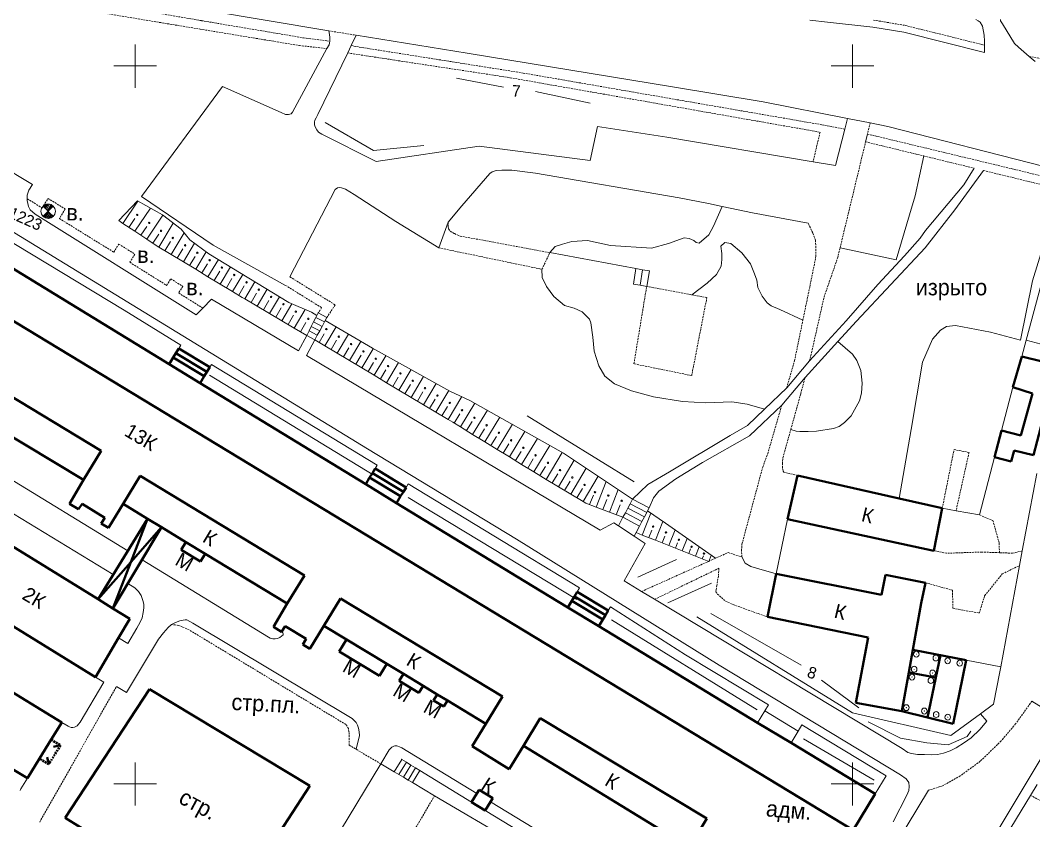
# Model space of a CAD drawing. Extents: x 1000 to 4000, y -5000 to -1000.
# Drawn here: x 2168 to 2450.5, y -1410.3 to -1187.3 of the extents above; entities that cross this region are included whole.
import ezdxf
from ezdxf.enums import TextEntityAlignment as Align

# ---------------------------------------------------------------- set-up
doc = ezdxf.new("R2010")
doc.units = 0
doc.header["$MEASUREMENT"] = 0
doc.linetypes.add('DASHED', pattern=[0.75, 0.5, -0.25])
for name, color, linetype in [('1', 7, 'CONTINUOUS'), ('11', 7, 'CONTINUOUS'), ('13', 7, 'CONTINUOUS'), ('17', 7, 'CONTINUOUS'), ('2', 7, 'CONTINUOUS'), ('24', 7, 'CONTINUOUS'), ('25', 7, 'CONTINUOUS'), ('37', 7, 'CONTINUOUS'), ('40', 7, 'CONTINUOUS'), ('42', 7, 'CONTINUOUS'), ('5', 7, 'CONTINUOUS'), ('7', 7, 'CONTINUOUS')]:
    doc.layers.add(name, color=color, linetype=linetype)
doc.styles.get("Standard").update_dxf_attribs({"font": 'txt', "height": 0.2})

msp = doc.modelspace()

# ---------------------------------------------------------------- linework, layer by layer
at = {"layer": '1', "color": 253, "linetype": 'Continuous', "lineweight": 0}
for p, q in [((2200, -1206.06), (2200, -1194.02)), ((2400, -1206.06), (2400, -1194.02)), ((2205.96, -1200), (2194.04, -1200)), ((2405.96, -1200), (2394.04, -1200)), ((2200, -1406.06), (2200, -1394.02)), ((2400, -1406.06), (2400, -1394.02)), ((2205.96, -1400), (2194.04, -1400)), ((2405.96, -1400), (2394.04, -1400))]:
    msp.add_line(p, q, dxfattribs=at)
at = {"layer": '11', "color": 253, "linetype": 'Continuous', "lineweight": 0}
for p, q in [((2448.44, -1276.39), (2458.95, -1279.19)), ((2441.55, -1301.53), (2444.68, -1289.5)), ((2435.41, -1325.1), (2439.6, -1309.03)), ((2451.35, -1313.58), (2447.33, -1335.13)), ((2425.03, -1323.21), (2428.87, -1323.91)), ((2428.87, -1323.91), (2435.41, -1325.1)), ((2378.74, -1341.49), (2381.92, -1326.27)), ((2447.33, -1335.13), (2446.58, -1339.16)), ((2446.58, -1339.16), (2441.31, -1367.43)), ((2399.98, -1380.23), (2356.6, -1353.49)), ((2441.06, -1368.79), (2439.29, -1377.79)), ((2441.31, -1367.43), (2441.06, -1368.79)), ((2439.29, -1377.79), (2435.67, -1380.47)), ((2427.43, -1386.58), (2399.98, -1380.23)), ((2435.67, -1380.47), (2427.43, -1386.58)), ((2268.47, -1394.44), (2250.96, -1423.31)), ((2274.35, -1393.22), (2275.63, -1394)), ((2275.63, -1394), (2276.91, -1394.78)), ((2276.91, -1394.78), (2278.19, -1395.57)), ((2278.19, -1395.57), (2279.42, -1396.32)), ((2293.78, -1405.09), (2279.42, -1396.32)), ((2421.22, -1401.81), (2386.81, -1458.13)), ((2297.61, -1407.43), (2293.78, -1405.09)), ((2307.06, -1413.2), (2297.61, -1407.43))]:
    msp.add_line(p, q, dxfattribs=at)
msp.add_point((2274.35, -1393.22), dxfattribs=at)
at = {"layer": '13', "color": 253, "linetype": 'Continuous', "lineweight": 40}
for p, q in [((2065.76, -1210.29), (2400.22, -1412.92)), ((2159.54, -1252.52), (2209.55, -1283.07)), ((2144.75, -1279.6), (2190.53, -1307.22)), ((2211.41, -1279.98), (2212.17, -1278.73)), ((2212.17, -1278.73), (2220.81, -1283.96)), ((2209.55, -1283.07), (2210.66, -1281.23)), ((2210.66, -1281.23), (2211.41, -1279.98)), ((2210.66, -1281.23), (2219.3, -1286.45)), ((2211.41, -1279.98), (2220.05, -1285.2)), ((2444.68, -1289.5), (2447.23, -1280.95)), ((2447.23, -1280.95), (2452.85, -1282.38)), ((2209.55, -1283.07), (2218.16, -1288.33)), ((2220.05, -1285.2), (2219.3, -1286.45)), ((2220.81, -1283.96), (2220.05, -1285.2)), ((2185.63, -1315.34), (2139.81, -1287.69)), ((2219.3, -1286.45), (2218.16, -1288.33)), ((2218.16, -1288.33), (2264.29, -1316.52)), ((2450.15, -1291.28), (2444.68, -1289.5)), ((2446.95, -1302.95), (2450.15, -1291.28)), ((2453.56, -1296.76), (2450.44, -1308.45)), ((2439.6, -1309.03), (2441.55, -1301.53)), ((2441.55, -1301.53), (2446.95, -1302.95)), ((2190.53, -1307.22), (2185.63, -1315.34)), ((2445.02, -1307.13), (2444.22, -1310.23)), ((2450.44, -1308.45), (2445.02, -1307.13)), ((2444.22, -1310.23), (2439.6, -1309.03)), ((2265.4, -1314.68), (2266.16, -1313.43)), ((2266.16, -1313.43), (2266.91, -1312.18)), ((2266.16, -1313.43), (2274.8, -1318.65)), ((2266.91, -1312.18), (2275.55, -1317.4)), ((2181.77, -1321.96), (2185.63, -1315.34)), ((2196.65, -1322.01), (2201.42, -1314.16)), ((2201.42, -1314.16), (2247.19, -1341.95)), ((2264.29, -1316.52), (2265.4, -1314.68)), ((2264.29, -1316.52), (2272.91, -1321.78)), ((2265.4, -1314.68), (2274.04, -1319.9)), ((2381.92, -1326.27), (2384.69, -1314.07)), ((2384.69, -1314.07), (2412.97, -1320.48)), ((2274.8, -1318.65), (2274.04, -1319.9)), ((2275.55, -1317.4), (2274.8, -1318.65)), ((2184.27, -1323.52), (2181.77, -1321.96)), ((2185.23, -1321.99), (2184.27, -1323.52)), ((2191.57, -1325.87), (2185.23, -1321.99)), ((2196.65, -1322.01), (2192.62, -1328.7)), ((2203.49, -1326.16), (2196.65, -1322.01)), ((2274.04, -1319.9), (2272.91, -1321.78)), ((2272.91, -1321.78), (2310.69, -1344.86)), ((2412.97, -1320.48), (2425.03, -1323.21)), ((2425.03, -1323.21), (2422.67, -1335.05)), ((2152.46, -1325.64), (2189.69, -1348.57)), ((2203.49, -1326.16), (2189.69, -1348.57)), ((2190.54, -1327.47), (2191.57, -1325.87)), ((2192.62, -1328.7), (2190.54, -1327.47)), ((2203.49, -1326.16), (2198.82, -1338.24)), ((2207.41, -1328.54), (2203.49, -1326.16)), ((2422.67, -1335.05), (2381.92, -1326.27)), ((2207.41, -1328.54), (2193.84, -1351.12)), ((2198.82, -1338.24), (2207.41, -1328.54)), ((2214.2, -1332.66), (2207.41, -1328.54)), ((2212.88, -1334.84), (2214.2, -1332.66)), ((2219.54, -1335.9), (2214.2, -1332.66)), ((2218.22, -1338.08), (2212.88, -1334.84)), ((2219.54, -1335.9), (2218.22, -1338.08)), ((2242.43, -1349.79), (2219.54, -1335.9)), ((2189.69, -1348.57), (2198.82, -1338.24)), ((2198.82, -1338.24), (2193.84, -1351.12)), ((2247.19, -1341.95), (2242.43, -1349.79)), ((2376.31, -1353.52), (2378.74, -1341.49)), ((2378.74, -1341.49), (2408.05, -1347.39)), ((2409.19, -1341.74), (2408.05, -1347.39)), ((2409.19, -1341.74), (2420.32, -1343.98)), ((2420.32, -1343.98), (2419.18, -1349.64)), ((2310.69, -1344.86), (2320.62, -1350.88)), ((2322.49, -1347.78), (2323.25, -1346.53)), ((2323.25, -1346.53), (2331.89, -1351.75)), ((2189.69, -1348.57), (2193.84, -1351.12)), ((2238.63, -1356.22), (2242.43, -1349.79)), ((2257.25, -1348.35), (2252.64, -1355.96)), ((2302.44, -1375.71), (2257.25, -1348.35)), ((2320.62, -1350.88), (2321.74, -1349.03)), ((2321.74, -1349.03), (2322.49, -1347.78)), ((2321.74, -1349.03), (2330.38, -1354.25)), ((2322.49, -1347.78), (2331.14, -1353)), ((2419.18, -1349.64), (2416.83, -1362.67)), ((2193.84, -1351.12), (2198.53, -1354.01)), ((2320.62, -1350.88), (2329.26, -1356.11)), ((2331.14, -1353), (2330.38, -1354.25)), ((2331.89, -1351.75), (2331.14, -1353)), ((2198.53, -1354.01), (2195.4, -1359.34)), ((2252.64, -1355.96), (2248.74, -1362.4)), ((2258.92, -1359.76), (2252.64, -1355.96)), ((2330.38, -1354.25), (2329.26, -1356.11)), ((2404.33, -1359.22), (2376.31, -1353.52)), ((2188.94, -1370.3), (2166.1, -1356.17)), ((2240.87, -1357.66), (2238.63, -1356.22)), ((2241.81, -1356.1), (2240.87, -1357.66)), ((2247.69, -1359.61), (2241.81, -1356.1)), ((2329.26, -1356.11), (2373.56, -1382.97)), ((2195.4, -1359.34), (2188.94, -1370.3)), ((2246.74, -1361.2), (2247.69, -1359.61)), ((2248.74, -1362.4), (2246.74, -1361.2)), ((2258.92, -1359.76), (2256.88, -1363.12)), ((2270.21, -1366.6), (2258.92, -1359.76)), ((2400.92, -1377.45), (2404.33, -1359.22)), ((2256.88, -1363.12), (2268.18, -1369.96)), ((2416.83, -1362.67), (2415.7, -1369.01)), ((2416.83, -1362.67), (2431.71, -1365.56)), ((2420.91, -1381.55), (2424.52, -1364.17)), ((2268.18, -1369.96), (2270.21, -1366.6)), ((2274.82, -1369.39), (2270.21, -1366.6)), ((2431.71, -1365.56), (2428.04, -1383.3)), ((2154.8, -1367.73), (2179.58, -1382.95)), ((2274.82, -1369.39), (2273.64, -1371.35)), ((2280.3, -1372.71), (2274.82, -1369.39)), ((2415.7, -1369.01), (2413.76, -1379.78)), ((2423.24, -1370.37), (2415.7, -1369.01)), ((2273.64, -1371.35), (2279.12, -1374.66)), ((2279.12, -1374.66), (2280.3, -1372.71)), ((2284.24, -1375.09), (2280.3, -1372.71)), ((2180.49, -1409.44), (2204, -1373.59)), ((2204, -1373.59), (2248.75, -1400.53)), ((2284.24, -1375.09), (2283.22, -1376.77)), ((2287.08, -1376.82), (2284.24, -1375.09)), ((2297.83, -1383.32), (2302.44, -1375.71)), ((2283.22, -1376.77), (2286.07, -1378.49)), ((2286.07, -1378.49), (2287.08, -1376.82)), ((2297.83, -1383.32), (2287.08, -1376.82)), ((2413.76, -1379.78), (2400.92, -1377.45)), ((2428.04, -1383.3), (2413.76, -1379.78)), ((2179.58, -1382.95), (2176.65, -1387.7)), ((2293.97, -1389.56), (2297.83, -1383.32)), ((2312.94, -1381.73), (2308.31, -1389.44)), ((2359.39, -1409.63), (2312.94, -1381.73)), ((2373.56, -1382.97), (2382.88, -1388.61)), ((2176.65, -1387.7), (2173.4, -1392.99)), ((2179.2, -1389.27), (2177.25, -1389.73)), ((2304.32, -1395.93), (2293.97, -1389.56)), ((2308.31, -1389.44), (2304.32, -1395.93)), ((2354.56, -1417.67), (2308.31, -1389.44)), ((2382.88, -1388.61), (2406.33, -1402.83)), ((2175.94, -1394.55), (2175.48, -1392.61)), ((2173.4, -1392.99), (2170.03, -1398.46)), ((2170.03, -1398.46), (2165.85, -1395.89)), ((2248.75, -1400.53), (2224.88, -1437.04)), ((2293.78, -1405.09), (2295.24, -1402.69)), ((2295.24, -1402.69), (2295.88, -1401.65)), ((2295.88, -1401.65), (2299.71, -1403.99)), ((2299.71, -1403.99), (2299.08, -1405.02)), ((2406.33, -1402.83), (2400.22, -1412.92)), ((2297.61, -1407.43), (2293.78, -1405.09)), ((2299.08, -1405.02), (2297.61, -1407.43)), ((2224.88, -1437.04), (2180.49, -1409.44)), ((2354.56, -1417.67), (2359.39, -1409.63))]:
    msp.add_line(p, q, dxfattribs=at)
at = {"layer": '13', "color": 253, "linetype": 'DASHED', "lineweight": 40}
for p, q in [((2179.2, -1389.27), (2175.94, -1394.55)), ((2176.65, -1387.7), (2179.2, -1389.27)), ((2175.94, -1394.55), (2173.4, -1392.99))]:
    msp.add_line(p, q, dxfattribs=at)
at = {"layer": '2', "color": 253, "linetype": 'Continuous', "lineweight": 0}
msp.add_circle((2175.78, -1240.48), 2, dxfattribs=at)
msp.add_3dface([(2174.36, -1241.89), (2175.78, -1240.48), (2174.36, -1241.89)], dxfattribs=at)
at = {"layer": '24', "color": 253, "linetype": 'DASHED', "lineweight": 0}
for p, q in [((2152.21, -1175.97), (2218.56, -1187.38)), ((2156.45, -1179.5), (2218.17, -1189.74)), ((2218.56, -1187.38), (2247, -1192.17)), ((2405.89, -1187.22), (2414.71, -1188.7)), ((2414.71, -1188.7), (2436.81, -1194.2)), ((2218.17, -1189.74), (2245.8, -1194.3)), ((2247, -1192.17), (2253.47, -1192.96)), ((2254.01, -1190.21), (2261.68, -1191.45)), ((2245.8, -1194.3), (2253.49, -1195.16)), ((2253.47, -1192.96), (2254.26, -1193.12)), ((2260.28, -1194.31), (2261.76, -1194.61)), ((2261.76, -1194.61), (2308.21, -1201.97)), ((2259.28, -1196.38), (2304.57, -1203.27)), ((2449.25, -1197.36), (2464.72, -1200.13)), ((2304.57, -1203.27), (2390.95, -1218.44)), ((2308.21, -1201.97), (2391.49, -1216.38)), ((2391.49, -1216.38), (2397.86, -1217.6)), ((2404.92, -1215.86), (2404.16, -1218.97)), ((2390.95, -1218.44), (2389.01, -1226.67)), ((2404.16, -1218.97), (2465.66, -1233.74)), ((2396.54, -1250.63), (2403.65, -1221.14)), ((2403.65, -1221.14), (2419.87, -1225.08)), ((2419.87, -1225.08), (2433.91, -1228.49)), ((2436.53, -1229.13), (2456.82, -1234.06)), ((2169.95, -1236.99), (2174.1, -1239.55)), ((2174.1, -1239.55), (2175.74, -1236.9)), ((2175.74, -1236.9), (2180.54, -1239.86)), ((2180.54, -1239.86), (2178.9, -1242.51)), ((2178.9, -1242.51), (2194.06, -1251.87)), ((2287.25, -1243.54), (2287.31, -1244.75)), ((2287.31, -1244.75), (2287.41, -1245.42)), ((2287.41, -1245.42), (2287.88, -1246.04)), ((2387.8, -1244.16), (2387.6, -1243.83)), ((2388.9, -1246.47), (2387.8, -1244.16)), ((2287.88, -1246.04), (2289.07, -1246.72)), ((2289.07, -1246.72), (2290.63, -1247.39)), ((2290.63, -1247.39), (2315.63, -1252.01)), ((2389.64, -1248.5), (2388.9, -1246.47)), ((2389.82, -1250.62), (2389.64, -1248.5)), ((2194.06, -1251.87), (2195.47, -1249.61)), ((2195.47, -1249.61), (2199.97, -1252.44)), ((2284.68, -1250.67), (2313.44, -1256.65)), ((2389.82, -1253.02), (2389.82, -1250.62)), ((2395.84, -1253.52), (2396.54, -1250.63)), ((2199.97, -1252.44), (2198.55, -1254.7)), ((2313.44, -1256.65), (2315.63, -1252.01)), ((2388.07, -1261.59), (2389.82, -1253.02)), ((2392.06, -1264.38), (2395.84, -1253.52)), ((2198.55, -1254.7), (2208.8, -1261.13)), ((2208.8, -1261.13), (2209.95, -1259.3)), ((2209.95, -1259.3), (2213.31, -1261.41)), ((2243.18, -1258.75), (2255.77, -1266.55)), ((2213.31, -1261.41), (2212.16, -1263.24)), ((2241.95, -1261.12), (2252.02, -1267.36)), ((2339.07, -1282.98), (2342.62, -1261.4)), ((2342.62, -1261.4), (2355.25, -1263.77)), ((2386.17, -1270.82), (2388.07, -1261.59)), ((2212.16, -1263.24), (2218.86, -1267.45)), ((2359.4, -1264.54), (2355.17, -1286.26)), ((2355.25, -1263.77), (2359.4, -1264.54)), ((2388.61, -1279.81), (2392.06, -1264.38)), ((2252.02, -1267.36), (2251.08, -1268.82)), ((2255.77, -1266.55), (2253.49, -1270.07)), ((2383.84, -1282.15), (2386.17, -1270.82)), ((2381.67, -1289.65), (2383.84, -1282.15)), ((2387.98, -1282.19), (2388.61, -1279.81)), ((2355.17, -1286.26), (2339.07, -1282.98)), ((2385.6, -1291.21), (2386.78, -1286.75)), ((2382.8, -1301.26), (2385.6, -1291.21)), ((2376.37, -1308.04), (2380.28, -1294.49)), ((2381.09, -1307.36), (2382.8, -1301.26)), ((2374.97, -1311.75), (2376.37, -1308.04)), ((2380.59, -1309.16), (2381.09, -1307.36)), ((2425.03, -1323.21), (2428.3, -1306.85)), ((2428.3, -1306.85), (2432.48, -1307.69)), ((2432.48, -1307.69), (2428.87, -1323.91)), ((2380.45, -1310.82), (2380.59, -1309.16)), ((2380.45, -1311.88), (2380.45, -1310.82)), ((2369.19, -1333.19), (2374.97, -1311.75)), ((2380.63, -1312.85), (2380.45, -1311.88)), ((2380.95, -1313.22), (2380.63, -1312.85)), ((2384.69, -1314.07), (2380.95, -1313.22)), ((2435.41, -1325.1), (2439.14, -1326.65)), ((2439.14, -1326.65), (2440.89, -1332.93)), ((2369.06, -1335.07), (2369.19, -1333.19)), ((2440.89, -1332.93), (2440.95, -1335.61)), ((2361.77, -1337.18), (2365.33, -1335.59)), ((2365.33, -1335.59), (2369.19, -1336.79)), ((2369.19, -1336.79), (2369.06, -1335.07)), ((2426.24, -1335.76), (2422.67, -1335.05)), ((2436.07, -1335.43), (2426.24, -1335.76)), ((2440.95, -1335.61), (2436.07, -1335.43)), ((2444.59, -1335.74), (2440.95, -1335.61)), ((2447.33, -1335.13), (2444.59, -1335.74)), ((2341.2, -1346.41), (2359.9, -1338.02)), ((2359.9, -1338.02), (2361.77, -1337.18)), ((2344.84, -1348.6), (2362.73, -1339.96)), ((2362.73, -1339.96), (2362.62, -1342.13)), ((2436.84, -1347.59), (2441.75, -1341.54)), ((2441.75, -1341.54), (2446.58, -1339.16)), ((2362.16, -1344.76), (2362.02, -1345.91)), ((2362.62, -1342.13), (2362.16, -1344.76)), ((2420.32, -1343.98), (2427.86, -1346.08)), ((2362.02, -1345.91), (2361.88, -1346.51)), ((2361.88, -1346.51), (2362.34, -1347.15)), ((2362.34, -1347.15), (2364.6, -1349.09)), ((2427.86, -1346.08), (2428.01, -1351.08)), ((2435.34, -1352.44), (2436.84, -1347.59)), ((2364.6, -1349.09), (2366.68, -1350.06)), ((2366.68, -1350.06), (2376.31, -1353.52)), ((2428.01, -1351.08), (2435.34, -1352.44)), ((2211.2, -1355.74), (2210.18, -1355.62)), ((2212.24, -1355.94), (2211.2, -1355.74)), ((2213.35, -1356.32), (2212.24, -1355.94)), ((2215.07, -1357.12), (2213.35, -1356.32)), ((2258.78, -1383.49), (2215.07, -1357.12)), ((2173.41, -1410.7), (2194.81, -1372.92)), ((2450.01, -1376.97), (2445.45, -1383.32)), ((2259.48, -1384.62), (2258.78, -1383.49)), ((2445.45, -1383.32), (2441.45, -1388.04)), ((2259.64, -1385.4), (2259.48, -1384.62)), ((2259.71, -1389.24), (2259.64, -1385.4)), ((2259.71, -1389.24), (2261.64, -1390.39)), ((2441.45, -1388.04), (2435.6, -1393.74)), ((2261.64, -1390.39), (2268.47, -1394.44)), ((2435.6, -1393.74), (2430.03, -1397.78)), ((2430.03, -1397.78), (2425.11, -1400.56)), ((2425.11, -1400.56), (2421.22, -1401.81)), ((2283.52, -1403.31), (2276.61, -1415.03)), ((2449.6, -1403.22), (2461.49, -1409.46))]:
    msp.add_line(p, q, dxfattribs=at)
at = {"layer": '24', "color": 253, "linetype": 'Continuous', "lineweight": 0}
for p, q in [((2220.16, -1184.55), (2254.01, -1190.21)), ((2388.11, -1187.19), (2393.05, -1187.82)), ((2393.05, -1187.82), (2405.62, -1189.15)), ((2405.62, -1189.15), (2414.31, -1190.61)), ((2434.34, -1187.03), (2435.07, -1187.42)), ((2435.07, -1187.42), (2435.55, -1187.79)), ((2435.55, -1187.79), (2436.2, -1188.89)), ((2436.2, -1188.89), (2436.73, -1191.4)), ((2441.21, -1187.04), (2441.21, -1187.44)), ((2441.21, -1187.44), (2441.79, -1188.25)), ((2441.79, -1188.25), (2445.13, -1193.73)), ((2254.01, -1190.21), (2254.25, -1191.22)), ((2254.25, -1191.22), (2254.31, -1192.08)), ((2254.31, -1192.08), (2254.31, -1192.81)), ((2261.68, -1191.45), (2260.28, -1194.31)), ((2261.68, -1191.45), (2292.59, -1196.41)), ((2414.31, -1190.61), (2436.79, -1196.21)), ((2436.73, -1191.4), (2436.82, -1193.12)), ((2254.09, -1194.14), (2253.49, -1195.16)), ((2254.26, -1193.12), (2254.09, -1194.14)), ((2254.31, -1192.81), (2254.26, -1193.12)), ((2260.28, -1194.31), (2259.28, -1196.38)), ((2436.81, -1194.2), (2436.79, -1196.21)), ((2436.82, -1193.12), (2436.81, -1194.2)), ((2445.13, -1193.73), (2446.28, -1194.75)), ((2446.28, -1194.75), (2449.25, -1197.36)), ((2111.44, -1197.16), (2171.38, -1233)), ((2253.49, -1195.16), (2243.9, -1212.85)), ((2259.28, -1196.38), (2250.95, -1213.52)), ((2292.59, -1196.41), (2349.83, -1205.85)), ((2449.25, -1197.36), (2450.88, -1198.77)), ((2224.39, -1205.7), (2201.82, -1236.35)), ((2240.75, -1212.98), (2224.39, -1205.7)), ((2349.83, -1205.85), (2375.14, -1210.03)), ((2375.14, -1210.03), (2398.64, -1214.63)), ((2241.96, -1213.55), (2240.75, -1212.98)), ((2242.82, -1213.55), (2241.96, -1213.55)), ((2243.49, -1213.33), (2242.82, -1213.55)), ((2243.9, -1212.85), (2243.49, -1213.33)), ((2250.5, -1214.44), (2250.14, -1215.07)), ((2250.95, -1213.52), (2250.5, -1214.44)), ((2397.86, -1217.6), (2398.64, -1214.63)), ((2398.64, -1214.63), (2404.92, -1215.86)), ((2250, -1215.61), (2249.98, -1215.97)), ((2249.98, -1215.97), (2250, -1216.39)), ((2250.14, -1215.07), (2250, -1215.61)), ((2250, -1216.39), (2250.23, -1217)), ((2250.23, -1217), (2250.65, -1217.79)), ((2326.85, -1226.37), (2328.9, -1216.86)), ((2328.9, -1216.86), (2348.22, -1219.84)), ((2395.22, -1227.71), (2397.86, -1217.6)), ((2404.92, -1215.86), (2409.85, -1216.83)), ((2409.85, -1216.83), (2453.42, -1227.97)), ((2250.65, -1217.79), (2251.15, -1218.4)), ((2251.15, -1218.4), (2252.03, -1219.01)), ((2252.03, -1219.01), (2267.25, -1226.57)), ((2348.22, -1219.84), (2389.01, -1226.67)), ((2403.65, -1221.14), (2404.16, -1218.97)), ((2267.25, -1226.57), (2295.94, -1222.35)), ((2295.94, -1222.35), (2326.85, -1226.37)), ((2389.01, -1226.67), (2395.22, -1227.71)), ((2431.08, -1233.09), (2433.91, -1228.49)), ((2291.06, -1238.96), (2298.93, -1229.95)), ((2298.93, -1229.95), (2299.51, -1229.5)), ((2299.51, -1229.5), (2300.69, -1229.09)), ((2300.69, -1229.09), (2302.21, -1229.03)), ((2302.21, -1229.03), (2305.01, -1229.06)), ((2305.01, -1229.06), (2311.59, -1229.88)), ((2311.59, -1229.88), (2351.67, -1236.72)), ((2436.53, -1229.13), (2428.49, -1240.07)), ((2170.36, -1234.59), (2170.11, -1235.42)), ((2171.38, -1233), (2170.36, -1234.59)), ((2243.18, -1258.75), (2255.83, -1234.42)), ((2255.83, -1234.42), (2256.42, -1233.97)), ((2256.42, -1233.97), (2256.86, -1233.82)), ((2256.86, -1233.82), (2257.59, -1233.94)), ((2257.59, -1233.94), (2258.67, -1234.33)), ((2258.67, -1234.33), (2261.12, -1235.82)), ((2420.32, -1245.88), (2431.08, -1233.09)), ((2170.11, -1235.42), (2169.95, -1236.02)), ((2169.95, -1236.02), (2169.95, -1236.99)), ((2169.95, -1236.99), (2169.95, -1237.52)), ((2201.82, -1236.35), (2221.76, -1249.94)), ((2261.12, -1235.82), (2272.72, -1243.3)), ((2351.67, -1236.72), (2359.89, -1238.36)), ((2448.44, -1276.39), (2459.56, -1234.72)), ((2169.95, -1237.52), (2170.3, -1239.16)), ((2170.3, -1239.16), (2170.78, -1240.09)), ((2170.78, -1240.09), (2172.14, -1241.26)), ((2287.25, -1243.54), (2291.06, -1238.96)), ((2359.89, -1238.36), (2363.68, -1239.15)), ((2363.68, -1239.15), (2372.15, -1240.9)), ((2428.49, -1240.07), (2420.24, -1250.68)), ((2264.83, -1306.66), (2156.18, -1240.27)), ((2172.14, -1241.26), (2217.06, -1269.29)), ((2372.15, -1240.9), (2387.6, -1243.83)), ((2272.72, -1243.3), (2284.68, -1250.67)), ((2284.68, -1250.67), (2287.25, -1243.54)), ((2418.87, -1248.01), (2420.32, -1245.88)), ((2162.67, -1247.33), (2196.99, -1268.06)), ((2414.5, -1252.92), (2418.87, -1248.01)), ((2221.76, -1249.94), (2241.95, -1261.12)), ((2420.24, -1250.68), (2401.1, -1271.08)), ((2407.08, -1260.9), (2414.5, -1252.92)), ((2398.25, -1271), (2407.08, -1260.9)), ((2218.86, -1267.45), (2221.32, -1264.93)), ((2221.32, -1264.93), (2245.59, -1279.4)), ((2196.99, -1268.06), (2212.73, -1277.82)), ((2217.06, -1269.29), (2218.86, -1267.45)), ((2387.98, -1282.19), (2398.25, -1271)), ((2401.1, -1271.08), (2395.87, -1276.81)), ((2245.59, -1279.4), (2247.84, -1275.06)), ((2250.14, -1276.26), (2247.76, -1280.66)), ((2395.87, -1276.81), (2386.78, -1286.75)), ((2447.23, -1280.95), (2448.44, -1276.39)), ((2212.73, -1277.82), (2212.17, -1278.73)), ((2247.76, -1280.66), (2329.64, -1329.37)), ((2381.67, -1289.65), (2387.98, -1282.19)), ((2220.81, -1283.96), (2221.31, -1283.14)), ((2221.31, -1283.14), (2222.94, -1284.16)), ((2222.94, -1284.16), (2267.5, -1311.2)), ((2386.78, -1286.75), (2380.28, -1294.49)), ((2375.5, -1295.59), (2381.67, -1289.65)), ((2197.97, -1335.13), (2134.53, -1296.26)), ((2370.71, -1300.2), (2375.5, -1295.59)), ((2380.28, -1294.49), (2371.28, -1303.08)), ((2365.88, -1302.94), (2370.71, -1300.2)), ((2349.03, -1313.09), (2365.88, -1302.94)), ((2371.28, -1303.08), (2358.18, -1310.44)), ((2306.37, -1331.85), (2264.83, -1306.66)), ((2358.18, -1310.44), (2350.72, -1315.01)), ((2267.5, -1311.2), (2266.91, -1312.18)), ((2342.9, -1316.64), (2349.03, -1313.09)), ((2275.55, -1317.4), (2276.13, -1316.44)), ((2276.13, -1316.44), (2323.91, -1345.44)), ((2350.72, -1315.01), (2346.03, -1318.44)), ((2338.71, -1320.68), (2342.9, -1316.64)), ((2346.03, -1318.44), (2344.51, -1320.31)), ((2161.15, -1321.81), (2193.91, -1341.72)), ((2344.51, -1320.31), (2343.31, -1323.12)), ((2329.64, -1329.37), (2333.46, -1327.33)), ((2333.46, -1327.33), (2334.73, -1328.17)), ((2334.73, -1328.17), (2339.11, -1331.05)), ((2362.79, -1366.96), (2306.37, -1331.85)), ((2342.16, -1333.06), (2336.32, -1343.47)), ((2339.11, -1331.05), (2342.16, -1333.06)), ((2237.2, -1359.18), (2201.97, -1337.59)), ((2370.11, -1338.54), (2369.19, -1336.79)), ((2371.66, -1339.41), (2370.11, -1338.54)), ((2373.24, -1339.93), (2371.66, -1339.41)), ((2378.74, -1341.49), (2373.24, -1339.93)), ((2197.99, -1344.21), (2199.93, -1345.38)), ((2336.32, -1343.47), (2341.2, -1346.41)), ((2199.93, -1345.38), (2200.99, -1346.39)), ((2200.99, -1346.39), (2201.73, -1347.52)), ((2201.73, -1347.52), (2202.15, -1348.9)), ((2323.91, -1345.44), (2323.25, -1346.53)), ((2341.2, -1346.41), (2344.84, -1348.6)), ((2202.15, -1348.9), (2202.41, -1349.95)), ((2202.41, -1349.95), (2202.47, -1350.94)), ((2344.84, -1348.6), (2413.83, -1390.2)), ((2202.29, -1352.24), (2201.96, -1353.75)), ((2202.47, -1350.94), (2202.29, -1352.24)), ((2331.89, -1351.75), (2332.56, -1350.7)), ((2332.56, -1350.7), (2353.49, -1364.09)), ((2201.47, -1354.99), (2200.51, -1356.63)), ((2201.96, -1353.75), (2201.47, -1354.99)), ((2209.23, -1356.46), (2210.18, -1355.62)), ((2210.18, -1355.62), (2211.31, -1355.04)), ((2211.31, -1355.04), (2212.46, -1354.64)), ((2212.46, -1354.64), (2213.42, -1354.37)), ((2213.42, -1354.37), (2213.95, -1354.3)), ((2213.95, -1354.3), (2214.39, -1354.36)), ((2214.39, -1354.36), (2216.15, -1355.21)), ((2216.15, -1355.21), (2260.52, -1381.85)), ((2200.51, -1356.63), (2198.01, -1360.88)), ((2206.53, -1359.74), (2207.93, -1357.91)), ((2207.93, -1357.91), (2209.23, -1356.46)), ((2241.25, -1358.46), (2240.36, -1359.26)), ((2240.87, -1357.66), (2241.2, -1357.92)), ((2241.2, -1357.92), (2241.3, -1358.2)), ((2241.3, -1358.2), (2241.25, -1358.46)), ((2198.01, -1360.88), (2195.4, -1359.34)), ((2197.57, -1374.6), (2206.53, -1359.74)), ((2237.62, -1359.44), (2237.2, -1359.18)), ((2238.39, -1359.6), (2237.62, -1359.44)), ((2239.09, -1359.63), (2238.39, -1359.6)), ((2239.7, -1359.56), (2239.09, -1359.63)), ((2240.36, -1359.26), (2239.7, -1359.56)), ((2353.49, -1364.09), (2376.57, -1377.99)), ((2413.36, -1397.51), (2362.79, -1366.96)), ((2431.71, -1365.56), (2441.31, -1367.43)), ((2436.93, -1418.86), (2469.18, -1365.2)), ((2191.33, -1371.7), (2184.74, -1382.85)), ((2191.33, -1371.7), (2188.94, -1370.3)), ((2194.81, -1372.92), (2197.57, -1374.6)), ((2375.56, -1379.67), (2376.57, -1377.99)), ((2455.58, -1380.4), (2450.01, -1376.97)), ((2373.56, -1382.97), (2375.56, -1379.67)), ((2375.56, -1379.67), (2384.88, -1385.31)), ((2437.44, -1382.56), (2435.67, -1380.47)), ((2181.32, -1383.97), (2179.58, -1382.95)), ((2181.71, -1384.16), (2181.32, -1383.97)), ((2182.17, -1384.28), (2181.71, -1384.16)), ((2182.68, -1384.3), (2182.17, -1384.28)), ((2183.1, -1384.24), (2182.68, -1384.3)), ((2183.52, -1384.07), (2183.1, -1384.24)), ((2183.89, -1383.84), (2183.52, -1384.07)), ((2184.28, -1383.41), (2183.89, -1383.84)), ((2184.74, -1382.85), (2184.28, -1383.41)), ((2260.52, -1381.85), (2260.94, -1382.2)), ((2260.94, -1382.2), (2261.62, -1382.96)), ((2261.62, -1382.96), (2262.02, -1383.68)), ((2262.02, -1383.68), (2262.25, -1384.49)), ((2384.88, -1385.31), (2385.91, -1383.61)), ((2385.91, -1383.61), (2409.42, -1397.76)), ((2435.53, -1384.83), (2437.44, -1382.56)), ((2262.58, -1386.57), (2261.64, -1390.39)), ((2262.25, -1384.49), (2262.46, -1385.53)), ((2262.46, -1385.53), (2262.58, -1386.57)), ((2382.88, -1388.61), (2384.88, -1385.31)), ((2433.09, -1387.18), (2435.53, -1384.83)), ((2271.26, -1390.08), (2271.58, -1389.81)), ((2271.58, -1389.81), (2272.11, -1389.55)), ((2272.11, -1389.55), (2272.45, -1389.42)), ((2272.45, -1389.42), (2272.69, -1389.41)), ((2272.69, -1389.41), (2272.93, -1389.43)), ((2272.93, -1389.43), (2273.29, -1389.53)), ((2273.29, -1389.53), (2273.71, -1389.67)), ((2273.71, -1389.67), (2274.33, -1389.95)), ((2274.33, -1389.95), (2295.24, -1402.69)), ((2428.9, -1390), (2431.19, -1388.51)), ((2431.19, -1388.51), (2433.09, -1387.18)), ((2268.47, -1394.44), (2270.88, -1390.51)), ((2270.88, -1390.51), (2271.26, -1390.08)), ((2413.83, -1390.2), (2415.38, -1391.24)), ((2415.38, -1391.24), (2416.43, -1391.59)), ((2416.43, -1391.59), (2418.08, -1391.88)), ((2418.08, -1391.88), (2420.05, -1391.88)), ((2420.05, -1391.88), (2422.11, -1391.97)), ((2422.11, -1391.97), (2423.7, -1391.81)), ((2423.7, -1391.81), (2425.32, -1391.43)), ((2425.32, -1391.43), (2427.18, -1390.86)), ((2427.18, -1390.86), (2428.9, -1390)), ((2272.24, -1396.67), (2268.47, -1394.44)), ((2409.42, -1397.76), (2406.33, -1402.83)), ((2414.93, -1398.66), (2413.36, -1397.51)), ((2168.2, -1401.42), (2170.03, -1398.46)), ((2283.52, -1403.31), (2277.36, -1399.68)), ((2415.71, -1399.62), (2414.93, -1398.66)), ((2415.66, -1401.88), (2415.8, -1400.77)), ((2415.8, -1400.77), (2415.71, -1399.62)), ((2449.6, -1403.22), (2451.43, -1400.18)), ((2167.96, -1401.89), (2168.2, -1401.42)), ((2305.27, -1416.13), (2283.52, -1403.31)), ((2411.3, -1410.56), (2415.16, -1403.21)), ((2415.16, -1403.21), (2415.66, -1401.88)), ((2435.08, -1427.19), (2449.6, -1403.22)), ((2386.81, -1458.13), (2299.08, -1405.02))]:
    msp.add_line(p, q, dxfattribs=at)
at = {"layer": '25', "color": 253, "linetype": 'Continuous', "lineweight": 0}
for p, q in [((2338.91, -1260.79), (2339.62, -1256.45)), ((2339.62, -1256.45), (2341.5, -1256.76)), ((2340.79, -1261.1), (2341.5, -1256.76)), ((2341.5, -1256.76), (2343.43, -1257.08)), ((2343.43, -1257.08), (2342.62, -1261.4)), ((2340.79, -1261.1), (2338.91, -1260.79)), ((2342.62, -1261.4), (2340.79, -1261.1)), ((2249.78, -1271.33), (2250.42, -1270.09)), ((2250.42, -1270.09), (2250.71, -1269.54)), ((2250.42, -1270.09), (2252.81, -1271.33)), ((2250.71, -1269.54), (2251.08, -1268.82)), ((2251.08, -1268.82), (2253.49, -1270.07)), ((2253.03, -1270.91), (2252.81, -1271.33)), ((2253.49, -1270.07), (2253.03, -1270.91)), ((2247.84, -1275.06), (2248.49, -1273.82)), ((2248.49, -1273.82), (2249.13, -1272.58)), ((2248.49, -1273.82), (2250.81, -1275.02)), ((2249.13, -1272.58), (2249.78, -1271.33)), ((2249.13, -1272.58), (2251.47, -1273.79)), ((2249.78, -1271.33), (2252.14, -1272.56)), ((2251.47, -1273.79), (2250.81, -1275.02)), ((2252.14, -1272.56), (2251.47, -1273.79)), ((2252.81, -1271.33), (2252.14, -1272.56)), ((2250.14, -1276.26), (2247.84, -1275.06)), ((2250.81, -1275.02), (2250.14, -1276.26)), ((2337.37, -1323.22), (2338.04, -1321.95)), ((2338.04, -1321.95), (2338.71, -1320.68)), ((2338.04, -1321.95), (2342.64, -1324.39)), ((2338.71, -1320.68), (2343.31, -1323.12)), ((2336.02, -1325.75), (2336.69, -1324.48)), ((2336.69, -1324.48), (2337.37, -1323.22)), ((2336.69, -1324.48), (2341.29, -1326.93)), ((2337.37, -1323.22), (2341.97, -1325.66)), ((2342.64, -1324.39), (2341.97, -1325.66)), ((2342.87, -1323.96), (2342.64, -1324.39)), ((2343.31, -1323.12), (2342.87, -1323.96)), ((2334.73, -1328.17), (2336.02, -1325.75)), ((2336.02, -1325.75), (2340.62, -1328.2)), ((2341.29, -1326.93), (2340.62, -1328.2)), ((2341.97, -1325.66), (2341.29, -1326.93)), ((2339.65, -1330.01), (2339.11, -1331.05)), ((2340.62, -1328.2), (2339.65, -1330.01)), ((2274.35, -1393.22), (2272.24, -1396.67)), ((2275.63, -1394), (2273.53, -1397.43)), ((2276.91, -1394.78), (2274.83, -1398.19)), ((2278.19, -1395.57), (2276.12, -1398.95)), ((2272.24, -1396.67), (2273.53, -1397.43)), ((2273.53, -1397.43), (2274.83, -1398.19)), ((2274.83, -1398.19), (2276.12, -1398.95)), ((2277.36, -1399.68), (2279.42, -1396.32)), ((2276.12, -1398.95), (2277.36, -1399.68))]:
    msp.add_line(p, q, dxfattribs=at)
at = {"layer": '37', "color": 253, "linetype": 'Continuous', "lineweight": 0}
for p, q in [((2200.66, -1237.58), (2195.48, -1243.09)), ((2196.61, -1243.85), (2200.76, -1237.63)), ((2199.94, -1246.07), (2204.26, -1239.6)), ((2200.66, -1237.58), (2207.67, -1241.51)), ((2198.28, -1244.96), (2199.94, -1242.46)), ((2203.27, -1248.29), (2207.76, -1241.56)), ((2207.67, -1241.51), (2212.85, -1245.51)), ((2196.61, -1243.85), (2195.48, -1243.09)), ((2199.94, -1246.07), (2196.61, -1243.85)), ((2201.6, -1247.18), (2203.27, -1244.68)), ((2206.62, -1250.46), (2210.64, -1243.8)), ((2212.85, -1245.51), (2215.23, -1248.4)), ((2203.27, -1248.29), (2199.94, -1246.07)), ((2205.6, -1249.85), (2203.27, -1248.29)), ((2204.93, -1249.4), (2206.6, -1246.9)), ((2210.05, -1252.53), (2213.67, -1246.51)), ((2215.23, -1248.4), (2220.61, -1252.32)), ((2206.62, -1250.46), (2205.6, -1249.85)), ((2210.05, -1252.53), (2206.62, -1250.46)), ((2208.34, -1251.49), (2209.88, -1248.92)), ((2211.76, -1253.56), (2213.31, -1250.99)), ((2213.48, -1254.59), (2216.6, -1249.4)), ((2213.48, -1254.59), (2210.05, -1252.53)), ((2215.19, -1255.62), (2216.74, -1253.05)), ((2216.91, -1256.65), (2219.85, -1251.77)), ((2220.33, -1258.71), (2223.22, -1253.92)), ((2220.61, -1252.32), (2242.83, -1265.89)), ((2216.91, -1256.65), (2213.48, -1254.59)), ((2220.33, -1258.71), (2216.91, -1256.65)), ((2218.62, -1257.68), (2220.17, -1255.11)), ((2222.05, -1259.75), (2223.59, -1257.18)), ((2223.76, -1260.78), (2226.64, -1256)), ((2223.76, -1260.78), (2220.33, -1258.71)), ((2225.47, -1261.81), (2227.02, -1259.24)), ((2227.19, -1262.84), (2230.05, -1258.09)), ((2227.19, -1262.84), (2223.76, -1260.78)), ((2229.88, -1264.46), (2227.19, -1262.84)), ((2228.9, -1263.87), (2230.45, -1261.3)), ((2230.62, -1264.9), (2233.42, -1260.14)), ((2234.06, -1266.93), (2236.84, -1262.23)), ((2230.62, -1264.9), (2229.88, -1264.46)), ((2234.06, -1266.93), (2230.62, -1264.9)), ((2232.34, -1265.91), (2233.86, -1263.33)), ((2235.78, -1267.95), (2237.31, -1265.36)), ((2237.51, -1268.96), (2240.25, -1264.32)), ((2237.51, -1268.96), (2234.06, -1266.93)), ((2239.23, -1269.98), (2240.75, -1267.39)), ((2240.95, -1270.99), (2243.73, -1266.28)), ((2242.83, -1265.89), (2249.16, -1268.63)), ((2244.4, -1273.03), (2247.43, -1267.88)), ((2240.95, -1270.99), (2237.51, -1268.96)), ((2244.4, -1273.03), (2240.95, -1270.99)), ((2242.68, -1272.01), (2244.2, -1269.43)), ((2249.16, -1268.63), (2250.71, -1269.54)), ((2253.03, -1270.91), (2266.15, -1278.65)), ((2247.84, -1275.06), (2244.4, -1273.03)), ((2246.12, -1274.05), (2247.64, -1271.46)), ((2252.92, -1277.99), (2256.07, -1272.71)), ((2251.06, -1276.89), (2250.14, -1276.26)), ((2252.92, -1277.99), (2251.06, -1276.89)), ((2251.3, -1277.03), (2252.71, -1274.67)), ((2254.64, -1279.02), (2256.17, -1276.44)), ((2256.35, -1280.04), (2259.51, -1274.74)), ((2259.79, -1282.09), (2262.96, -1276.77)), ((2256.35, -1280.04), (2252.92, -1277.99)), ((2258.07, -1281.07), (2259.61, -1278.49)), ((2263.22, -1284.14), (2266.41, -1278.8)), ((2266.15, -1278.65), (2287.76, -1290.56)), ((2259.79, -1282.09), (2256.35, -1280.04)), ((2263.22, -1284.14), (2259.79, -1282.09)), ((2261.51, -1283.12), (2263.04, -1280.54)), ((2264.94, -1285.16), (2266.48, -1282.59)), ((2266.66, -1286.19), (2269.92, -1280.73)), ((2266.66, -1286.19), (2263.22, -1284.14)), ((2268.38, -1287.21), (2269.91, -1284.63)), ((2270.1, -1288.24), (2273.42, -1282.66)), ((2273.53, -1290.28), (2276.93, -1284.59)), ((2270.1, -1288.24), (2266.66, -1286.19)), ((2273.53, -1290.28), (2270.1, -1288.24)), ((2271.82, -1289.26), (2273.35, -1286.68)), ((2276.97, -1292.33), (2280.43, -1286.52)), ((2276.97, -1292.33), (2273.53, -1290.28)), ((2275.25, -1291.31), (2276.79, -1288.73)), ((2278.69, -1293.36), (2280.22, -1290.78)), ((2280.41, -1294.38), (2283.94, -1288.45)), ((2283.84, -1296.43), (2287.45, -1290.38)), ((2287.76, -1290.56), (2293.36, -1293.17)), ((2280.41, -1294.38), (2276.97, -1292.33)), ((2282.12, -1295.4), (2283.66, -1292.83)), ((2287.28, -1298.48), (2291.07, -1292.1)), ((2293.36, -1293.17), (2319.47, -1307.88)), ((2283.84, -1296.43), (2280.41, -1294.38)), ((2287.28, -1298.48), (2283.84, -1296.43)), ((2285.56, -1297.45), (2287.09, -1294.88)), ((2290.7, -1300.55), (2294.74, -1293.95)), ((2294.11, -1302.64), (2298.23, -1295.91)), ((2288.6, -1299.27), (2287.28, -1298.48)), ((2290.7, -1300.55), (2288.6, -1299.27)), ((2288.99, -1299.5), (2290.53, -1296.92)), ((2292.4, -1301.6), (2293.97, -1299.04)), ((2297.52, -1304.73), (2301.72, -1297.88)), ((2294.11, -1302.64), (2290.7, -1300.55)), ((2295.81, -1303.68), (2297.38, -1301.13)), ((2300.93, -1306.82), (2305.2, -1299.84)), ((2304.34, -1308.91), (2308.69, -1301.81)), ((2297.52, -1304.73), (2294.11, -1302.64)), ((2300.93, -1306.82), (2297.52, -1304.73)), ((2299.22, -1305.77), (2300.79, -1303.22)), ((2307.75, -1311), (2312.18, -1303.77)), ((2304.34, -1308.91), (2300.93, -1306.82)), ((2302.64, -1307.86), (2304.2, -1305.31)), ((2306.05, -1309.95), (2307.61, -1307.39)), ((2311.16, -1313.09), (2315.67, -1305.74)), ((2314.58, -1315.17), (2319.07, -1307.65)), ((2319.47, -1307.88), (2338.71, -1320.68)), ((2307.75, -1311), (2304.34, -1308.91)), ((2309.46, -1312.04), (2311.02, -1309.48)), ((2318.01, -1317.22), (2322.42, -1309.84)), ((2311.16, -1313.09), (2307.75, -1311)), ((2313.82, -1314.72), (2311.16, -1313.09)), ((2312.87, -1314.13), (2314.43, -1311.58)), ((2316.3, -1316.19), (2317.83, -1313.62)), ((2321.45, -1319.27), (2325.75, -1312.06)), ((2314.58, -1315.17), (2313.82, -1314.72)), ((2318.01, -1317.22), (2314.58, -1315.17)), ((2319.73, -1318.24), (2321.27, -1315.67)), ((2324.88, -1321.32), (2329.09, -1314.28)), ((2328.55, -1322.89), (2331.29, -1315.74)), ((2321.45, -1319.27), (2318.01, -1317.22)), ((2324.88, -1321.32), (2321.45, -1319.27)), ((2323.16, -1320.29), (2324.7, -1317.72)), ((2332.28, -1324.32), (2334.7, -1318.01)), ((2325.66, -1321.79), (2324.88, -1321.32)), ((2328.55, -1322.89), (2325.66, -1321.79)), ((2326.68, -1322.17), (2327.83, -1319.61)), ((2330.42, -1323.61), (2331.49, -1320.81)), ((2332.28, -1324.32), (2328.55, -1322.89)), ((2336.02, -1325.75), (2332.28, -1324.32)), ((2334.15, -1325.04), (2335.22, -1322.24)), ((2341.35, -1330.68), (2343.77, -1324.58)), ((2342.87, -1323.96), (2347.84, -1327.38)), ((2345.07, -1332.15), (2347.15, -1326.91)), ((2347.84, -1327.38), (2361.77, -1337.18)), ((2341.35, -1330.68), (2339.66, -1330.01)), ((2343.21, -1331.42), (2344.05, -1329.3)), ((2348.79, -1333.63), (2350.52, -1329.26)), ((2345.07, -1332.15), (2341.35, -1330.68)), ((2348.79, -1333.63), (2345.07, -1332.15)), ((2346.93, -1332.89), (2347.7, -1330.96)), ((2350.65, -1334.36), (2351.25, -1332.86)), ((2352.51, -1335.1), (2353.88, -1331.63)), ((2352.51, -1335.1), (2348.79, -1333.63)), ((2356.23, -1336.57), (2352.51, -1335.1)), ((2354.37, -1335.83), (2354.88, -1334.54)), ((2356.23, -1336.57), (2357.25, -1334)), ((2359.95, -1338.04), (2356.23, -1336.57)), ((2358.09, -1337.31), (2358.43, -1336.44)), ((2359.95, -1338.04), (2360.61, -1336.37))]:
    msp.add_line(p, q, dxfattribs=at)
for centre in [(2200.61, -1241.49), (2203.94, -1243.71), (2207.27, -1245.93), (2210.51, -1247.92), (2213.94, -1249.98), (2217.36, -1252.04), (2220.79, -1254.11), (2224.22, -1256.17), (2227.65, -1258.23), (2231.07, -1260.29), (2234.48, -1262.32), (2237.93, -1264.35), (2241.37, -1266.38), (2244.82, -1268.41), (2248.26, -1270.45), (2253.33, -1273.31), (2256.79, -1275.43), (2260.23, -1277.48), (2263.67, -1279.53), (2267.1, -1281.58), (2270.54, -1283.62), (2273.97, -1285.67), (2277.41, -1287.72), (2280.84, -1289.77), (2284.28, -1291.82), (2287.72, -1293.86), (2291.15, -1295.91), (2294.6, -1298.03), (2298.01, -1300.12), (2301.43, -1302.21), (2304.84, -1304.3), (2308.25, -1306.39), (2311.66, -1308.48), (2315.07, -1310.57), (2318.46, -1312.61), (2321.89, -1314.66), (2325.32, -1316.71), (2328.21, -1318.76), (2331.93, -1319.7), (2335.66, -1321.13), (2344.4, -1328.32), (2348, -1329.98), (2351.6, -1332), (2355.12, -1333.95), (2358.6, -1335.85)]:
    msp.add_circle(centre, 0.2, dxfattribs=at)
at = {"layer": '40', "color": 253, "linetype": 'Continuous', "lineweight": 0}
for p, q in [((2289.58, -1203.43), (2302.74, -1205.93)), ((2311.63, -1207.13), (2326.91, -1210.37)), ((2252.96, -1215.71), (2266.47, -1223.54)), ((2266.47, -1223.54), (2280.52, -1222.12)), ((2419.87, -1225.08), (2417.45, -1236.16)), ((2417.45, -1236.16), (2415.9, -1241.52)), ((2361.27, -1244.6), (2363.68, -1239.15)), ((2415.9, -1241.52), (2412.2, -1254.01)), ((2359.93, -1247.08), (2361.27, -1244.6)), ((2321.78, -1248.93), (2326.11, -1248.65)), ((2326.11, -1248.65), (2332.58, -1250)), ((2348.7, -1249.49), (2353.03, -1247.86)), ((2353.03, -1247.86), (2354.48, -1248.09)), ((2354.48, -1248.09), (2355.77, -1248.65)), ((2355.77, -1248.65), (2356.45, -1249.22)), ((2357.29, -1249.38), (2359.93, -1247.08)), ((2450.2, -1259.84), (2453.67, -1248.46)), ((2315.63, -1252.01), (2317.11, -1250.34)), ((2317.11, -1250.34), (2319.13, -1249.61)), ((2319.13, -1249.61), (2321.78, -1248.93)), ((2332.58, -1250), (2343.92, -1250.73)), ((2343.92, -1250.73), (2348.7, -1249.49)), ((2356.45, -1249.22), (2357.29, -1249.38)), ((2363.32, -1250.17), (2364.44, -1249.15)), ((2363.59, -1252.29), (2363.32, -1250.17)), ((2364.44, -1249.15), (2366.04, -1249.49)), ((2366.04, -1249.49), (2369.15, -1252.05)), ((2412.2, -1254.01), (2396.54, -1250.63)), ((2339.62, -1256.45), (2315.63, -1252.01)), ((2363.4, -1255.82), (2363.59, -1253.96)), ((2363.59, -1253.96), (2363.59, -1252.29)), ((2369.15, -1252.05), (2371.57, -1255.14)), ((2313.51, -1258.93), (2313.44, -1256.65)), ((2362.05, -1258.13), (2363.4, -1255.82)), ((2371.57, -1255.14), (2372.7, -1257.9)), ((2314.69, -1261.4), (2313.51, -1258.93)), ((2359.47, -1260.49), (2362.05, -1258.13)), ((2372.7, -1257.9), (2373.32, -1259.65)), ((2373.32, -1259.65), (2373.65, -1261.73)), ((2446.79, -1276.38), (2450.2, -1259.84)), ((2316.77, -1264.27), (2314.69, -1261.4)), ((2355.25, -1263.77), (2359.47, -1260.49)), ((2373.65, -1261.73), (2374.83, -1264.15)), ((2319.75, -1266.75), (2316.77, -1264.27)), ((2374.83, -1264.15), (2376.18, -1266.01)), ((2322.45, -1267.48), (2319.75, -1266.75)), ((2324.64, -1268.49), (2322.45, -1267.48)), ((2326.72, -1270.5), (2324.64, -1268.49)), ((2376.18, -1266.01), (2377.36, -1266.79)), ((2377.36, -1266.79), (2379.72, -1267.86)), ((2379.72, -1267.86), (2386.17, -1270.82)), ((2327.06, -1271.52), (2326.72, -1270.5)), ((2327.62, -1275.57), (2327.06, -1271.52)), ((2422.34, -1276.1), (2424.52, -1273.58)), ((2424.52, -1273.58), (2426.16, -1272.55)), ((2426.16, -1272.55), (2428.68, -1272.28)), ((2428.68, -1272.28), (2438.47, -1274.13)), ((2438.47, -1274.13), (2446.79, -1276.38)), ((2327.96, -1279.45), (2327.62, -1275.57)), ((2399.97, -1280.34), (2395.87, -1276.81)), ((2419.55, -1282.5), (2422.34, -1276.1)), ((2329.29, -1283.54), (2327.96, -1279.45)), ((2401.2, -1282.09), (2399.97, -1280.34)), ((2402.36, -1284.89), (2401.2, -1282.09)), ((2416.35, -1301.31), (2419.55, -1282.5)), ((2330.92, -1286.41), (2329.29, -1283.54)), ((2402.72, -1288.42), (2402.36, -1284.89)), ((2220.71, -1286.17), (2266.37, -1313.88)), ((2333.68, -1288.55), (2330.92, -1286.41)), ((2338.4, -1290.52), (2333.68, -1288.55)), ((2344.48, -1292.21), (2338.4, -1290.52)), ((2402.49, -1291.18), (2402.72, -1288.42)), ((2352.61, -1293.51), (2344.48, -1292.21)), ((2359.08, -1293.9), (2352.61, -1293.51)), ((2366.33, -1293.57), (2359.08, -1293.9)), ((2370.66, -1294.24), (2366.33, -1293.57)), ((2399.63, -1297.48), (2401.91, -1293.32)), ((2401.91, -1293.32), (2402.49, -1291.18)), ((2375.5, -1295.59), (2370.66, -1294.24)), ((2309.27, -1297.45), (2339.12, -1315.87)), ((2396.29, -1300.41), (2397.75, -1299.31)), ((2397.75, -1299.31), (2399.63, -1297.48)), ((2382.8, -1301.26), (2384.26, -1301.73)), ((2384.26, -1301.73), (2385.35, -1301.87)), ((2385.35, -1301.87), (2387.63, -1301.87)), ((2387.63, -1301.87), (2389.97, -1301.73)), ((2389.97, -1301.73), (2394.74, -1300.97)), ((2394.74, -1300.97), (2396.29, -1300.41)), ((2412.97, -1320.48), (2416.35, -1301.31)), ((2276.17, -1320.2), (2323.15, -1348.61)), ((2340.12, -1342.42), (2350.95, -1337.51)), ((2348.52, -1349.62), (2360.69, -1344.11)), ((2360.48, -1352.54), (2385.68, -1366.99)), ((2332.83, -1354.3), (2373.39, -1379.36)), ((2391.31, -1371.15), (2401.79, -1378.82)), ((2404.38, -1382.69), (2413.39, -1387.31)), ((2426.68, -1389.1), (2431.98, -1386.82)), ((2431.98, -1386.82), (2432.96, -1385.36)), ((2386.33, -1387.5), (2406.06, -1398.96)), ((2413.39, -1387.31), (2420.73, -1388.54)), ((2420.73, -1388.54), (2426.68, -1389.1))]:
    msp.add_line(p, q, dxfattribs=at)
at = {"layer": '7', "color": 253, "linetype": 'Continuous', "lineweight": 0}
for centre, major_axis in [((2417.79, -1363.89), (0, 0.822)), ((2417.79, -1363.89), (0, 0.0337)), ((2423.24, -1364.94), (0, 0.822)), ((2417.19, -1368.09), (0, 0.822)), ((2423.24, -1364.94), (0, 0.0337)), ((2426.53, -1365.73), (0, 0.822)), ((2426.53, -1365.73), (0, 0.0337)), ((2429.89, -1366.39), (0, 0.822)), ((2429.89, -1366.39), (0, 0.0337)), ((2416.58, -1370.27), (0, 0.822)), ((2417.19, -1368.09), (0, 0.0337)), ((2422.32, -1369.14), (0, 0.822)), ((2422.32, -1369.14), (0, 0.0337)), ((2416.58, -1370.27), (0, 0.0337)), ((2421.84, -1371.23), (0, 0.822)), ((2421.84, -1371.23), (0, 0.0337)), ((2415.01, -1378.78), (0, 0.822)), ((2415.01, -1378.78), (0, 0.0337)), ((2420.02, -1379.73), (0, 0.822)), ((2420.02, -1379.73), (0, 0.0337)), ((2423.31, -1380.72), (0, 0.822)), ((2423.31, -1380.72), (0, 0.0337)), ((2426.55, -1381.45), (0, 0.822)), ((2426.55, -1381.45), (0, 0.0337))]:
    msp.add_ellipse(centre, major_axis=major_axis, ratio=0.938563, dxfattribs=at)

# ---------------------------------------------------------------- texts
at = {"layer": '17', "color": 253, "linetype": 'Continuous', "lineweight": 0}
msp.add_text('изрыто', height=4.5, dxfattribs=at).set_placement((2427.59, -1262.33), align=Align.MIDDLE)
for s, height, rotation, p in [('13К', 4, 329.44, (2201.64, -1303.39)), ('К', 4, 346.1524, (2404.21, -1325.18)), ('К', 4, 329.0194, (2220.87, -1331.49)), ('М', 4, 330.2897, (2213.76, -1338.18)), ('2К', 4, 329.3457, (2171.86, -1348.14)), ('К', 4, 346.1524, (2396.6, -1352.07)), ('К', 4, 329.0194, (2277.67, -1365.78)), ('М', 4, 330.2897, (2260.45, -1367.88)), ('М', 4, 328.9012, (2274.49, -1374.63)), ('стр.пл.', 4.5, 356.9875, (2236.47, -1378.34)), ('М', 4, 330.914, (2282.97, -1379.17)), ('К', 4, 327.17, (2298.51, -1400.49)), ('К', 4, 329.0194, (2332.98, -1399.28)), ('стр.', 4.5, 331.6416, (2217.3, -1406.33)), ('адм.', 4.5, 355.3162, (2382.2, -1407.97))]:
    msp.add_text(s, height=height, rotation=rotation, dxfattribs=at).set_placement(p, align=Align.MIDDLE)
at = {"layer": '2', "color": 253, "linetype": 'Continuous', "lineweight": 0}
msp.add_text('41223', height=3.2, rotation=335.974, dxfattribs=at).set_placement((2168.39, -1242.1), align=Align.MIDDLE)
at = {"layer": '42', "color": 253, "linetype": 'Continuous', "lineweight": 0}
for s, rotation, p in [('7', 358.5733, (2306.3, -1206.95)), ('8', 341.7992, (2388.73, -1369.05))]:
    msp.add_text(s, height=3.2, rotation=rotation, dxfattribs=at).set_placement(p, align=Align.MIDDLE)
at = {"layer": '5', "color": 253, "linetype": 'Continuous', "lineweight": 0}
for p in [(2183.29, -1240.81), (2203.05, -1252.64), (2216.71, -1261.63)]:
    msp.add_text('в.', height=4.5, rotation=359.1086, dxfattribs=at).set_placement(p, align=Align.MIDDLE)

# ---------------------------------------------------------------- meshes
at = {"layer": '2', "color": 253, "linetype": 'Continuous', "lineweight": 0}
mesh = msp.add_polyface(dxfattribs=at)
corners = [(2177.19, -1239.07), (2176.91, -1238.83), (2176.07, -1240.19), (2176.83, -1238.79), (2175.78, -1240.48), (2176.57, -1238.64), (2175.57, -1240.27), (2176.19, -1238.52), (2175.28, -1239.98), (2175.78, -1238.48), (2175.01, -1239.71), (2175.37, -1238.52), (2174.78, -1239.48), (2174.99, -1238.64), (2174.59, -1239.29), (2174.65, -1238.83), (2174.45, -1239.15), (2174.37, -1239.07), (2174.37, -1239.07)]
mesh.append_faces([[corners[k] for k in face] for face in [(0, 0, 1, 2), (2, 1, 3, 4), (4, 3, 5, 6), (6, 5, 7, 8), (8, 7, 9, 10), (10, 9, 11, 12), (12, 11, 13, 14), (14, 13, 15, 16), (16, 15, 18, 17)]], dxfattribs={"vtx0": -1, "vtx2": -1, "color": 253})
mesh = msp.add_polyface(dxfattribs=at)
corners = [(2177.19, -1241.89), (2176.91, -1242.13), (2177.11, -1241.81), (2176.57, -1242.32), (2176.97, -1241.67), (2176.19, -1242.44), (2176.78, -1241.48), (2175.78, -1242.48), (2176.55, -1241.25), (2175.37, -1242.44), (2176.28, -1240.98), (2174.99, -1242.32), (2175.99, -1240.69), (2174.73, -1242.17), (2175.78, -1240.48), (2174.65, -1242.13), (2175.49, -1240.77), (2174.37, -1241.89), (2174.37, -1241.89)]
mesh.append_faces([[corners[k] for k in face] for face in [(0, 0, 2, 1), (1, 2, 4, 3), (3, 4, 6, 5), (5, 6, 8, 7), (7, 8, 10, 9), (9, 10, 12, 11), (11, 12, 14, 13), (13, 14, 16, 15), (15, 16, 18, 17)]], dxfattribs={"vtx0": -1, "vtx2": -1, "color": 253})

doc.saveas('drawing.dxf')
